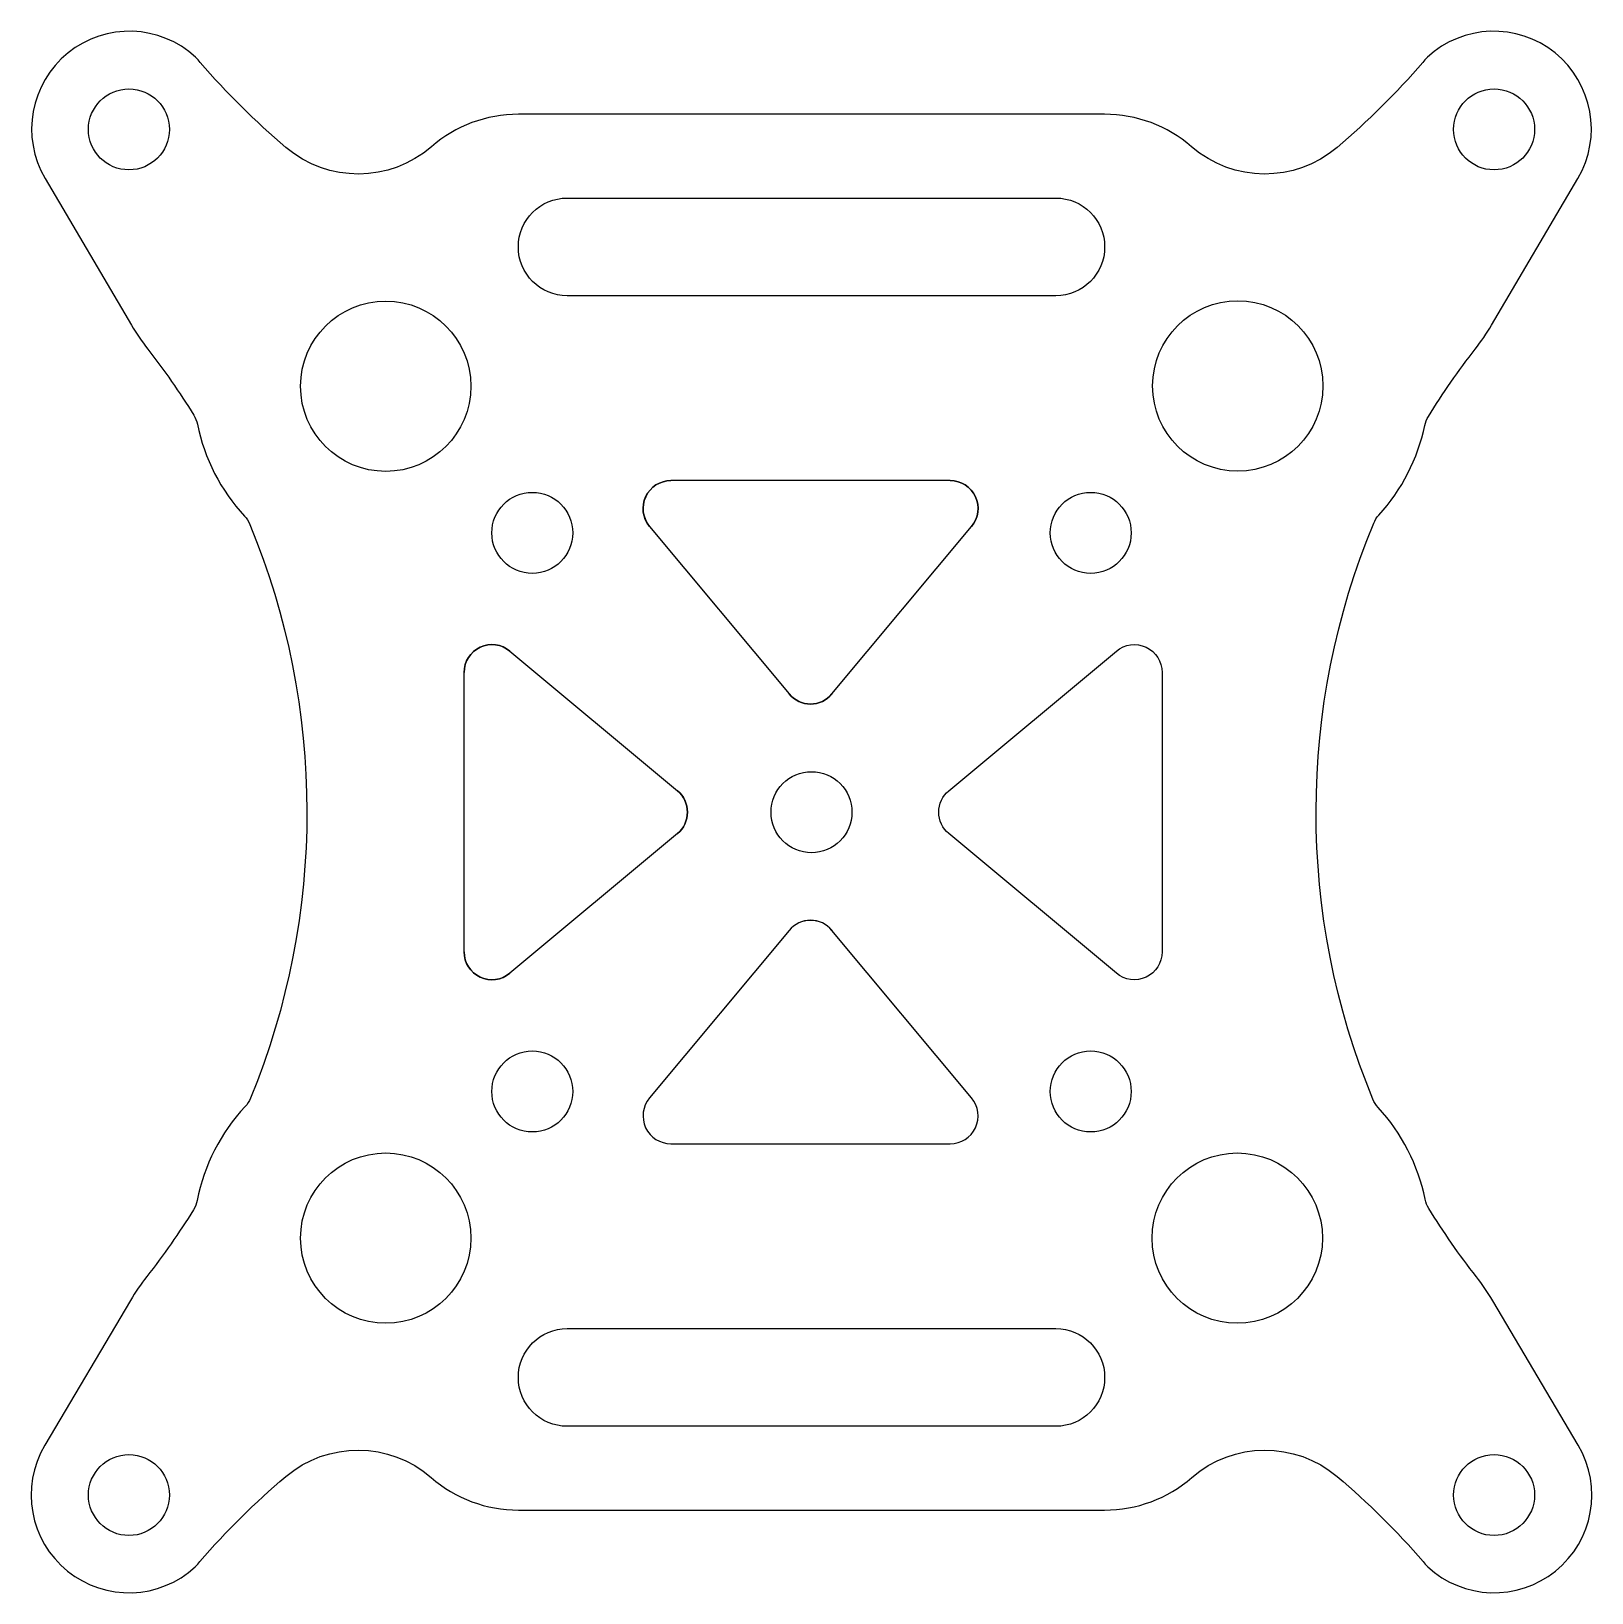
# Model space of a CAD drawing. Header units: millimetres. Extents: x -27.9 to 27.9, y -27.9 to 28.
import ezdxf

# ---------------------------------------------------------------- set-up
doc = ezdxf.new("R2010")
doc.units = ezdxf.units.MM
doc.layers.get('0').update_dxf_attribs({"linetype": 'CONTINUOUS'})

msp = doc.modelspace()

# ---------------------------------------------------------------- linework, layer by layer
for points in [[(22.072, -27.018, 0.864111), (27.459, -22.665), (24.401, -17.492, 0.03267), (23.812, -16.63, -0.027647), (22.106, -14.187, -0.088535), (21.977, -13.86, 0.136702), (20.297, -10.574, -0.088535), (20.108, -10.278, -0.198796), (20.137, 10.347, -0.086513), (20.321, 10.637, 0.133543), (21.967, 13.848, -0.086513), (22.094, 14.167, -0.027288), (23.774, 16.581, 0.03248), (24.358, 17.44), (27.448, 22.684, 0.863315), (22.058, 27.032, 0.06381), (21.895, 26.838, -0.037211), (18.826, 23.803, -0.370676), (13.612, 23.826, 0.180531), (10.5, 24.988), (-10.5, 24.988, 0.180525), (-13.612, 23.826, -0.370672), (-18.826, 23.803, -0.037209), (-21.895, 26.838, 0.06381), (-22.058, 27.032, 0.863299), (-27.447, 22.684), (-24.358, 17.441, 0.032494), (-23.774, 16.582, -0.026739), (-22.126, 14.218, -0.08868), (-21.996, 13.891, 0.13693), (-20.309, 10.602, -0.08868), (-20.12, 10.306, -0.197943), (-20.092, -10.238, -0.090623), (-20.286, -10.541, 0.139969), (-22.005, -13.901, -0.090623), (-22.137, -14.236, -0.027012), (-23.805, -16.622, 0.032504), (-24.391, -17.48), (-27.459, -22.665, 0.864219), (-22.072, -27.018, 0.063377), (-21.91, -26.825, -0.037192), (-18.833, -23.79, -0.370734), (-13.618, -23.821, 0.180934), (-10.5, -24.987), (10.5, -24.987, 0.180931), (13.618, -23.821, -0.370732), (18.833, -23.79, -0.037191), (21.91, -26.825, 0.063368)], [(8.75, 18.488), (-8.75, 18.488, -1), (-8.75, 21.988), (8.75, 21.988, -1)], [(-5.034, 11.872, 0.635878), (-5.802, 10.232), (-0.802, 4.232, 0.468375), (0.734, 4.232), (5.734, 10.232, 0.635878), (4.966, 11.872)], [(-4.802, 0.769, -0.468375), (-4.802, -0.768), (-10.802, -5.768, -0.635878), (-12.442, -5), (-12.442, 5, -0.635878), (-10.802, 5.769)], [(10.918, -5.768), (4.918, -0.768, -0.468375), (4.918, 0.769), (10.918, 5.769, -0.635878), (12.558, 5), (12.558, -5, -0.635878)], [(4.966, -11.872, 0.635878), (5.734, -10.231), (0.734, -4.231, 0.468375), (-0.802, -4.231), (-5.802, -10.231, 0.635878), (-5.034, -11.872)], [(-8.75, -18.487), (8.75, -18.487, -1), (8.75, -21.987), (-8.75, -21.987, -1)]]:
    msp.add_lwpolyline(points, format="xyb", close=True)
for centre, radius in [((-24.447, 24.447), 1.45), ((24.447, 24.447), 1.45), ((-15.25, 15.25), 3.05), ((15.268, 15.26), 3.05), ((-10, 10), 1.45), ((10, 10), 1.45), ((0, 0), 1.45), ((-10, -10), 1.45), ((10, -10), 1.45), ((-15.25, -15.25), 3.05), ((15.25, -15.25), 3.05), ((-24.447, -24.447), 1.45), ((24.447, -24.447), 1.45)]:
    msp.add_circle(centre, radius)
at = {"extrusion": (0, 0, -1)}
for centre, start, end in [((5.034, 10.872), -39.8056, 90), ((-4.966, 10.872), 90, 219.8056), ((0.034, 4.872), 219.8056, 320.1944)]:
    msp.add_arc(centre, 1, start, end, dxfattribs=at)
for centre, start, end in [((-11.442, 5), 50.1944, 180), ((-5.442, 0), -50.1944, 50.1944), ((-0.034, -4.872), 39.8056, 140.1944), ((-11.442, -5), 180, 309.8056), ((-5.034, -10.872), 140.1944, 270), ((4.966, -10.872), -90, 39.8056)]:
    msp.add_arc(centre, 1, start, end)

doc.saveas('drawing.dxf')
